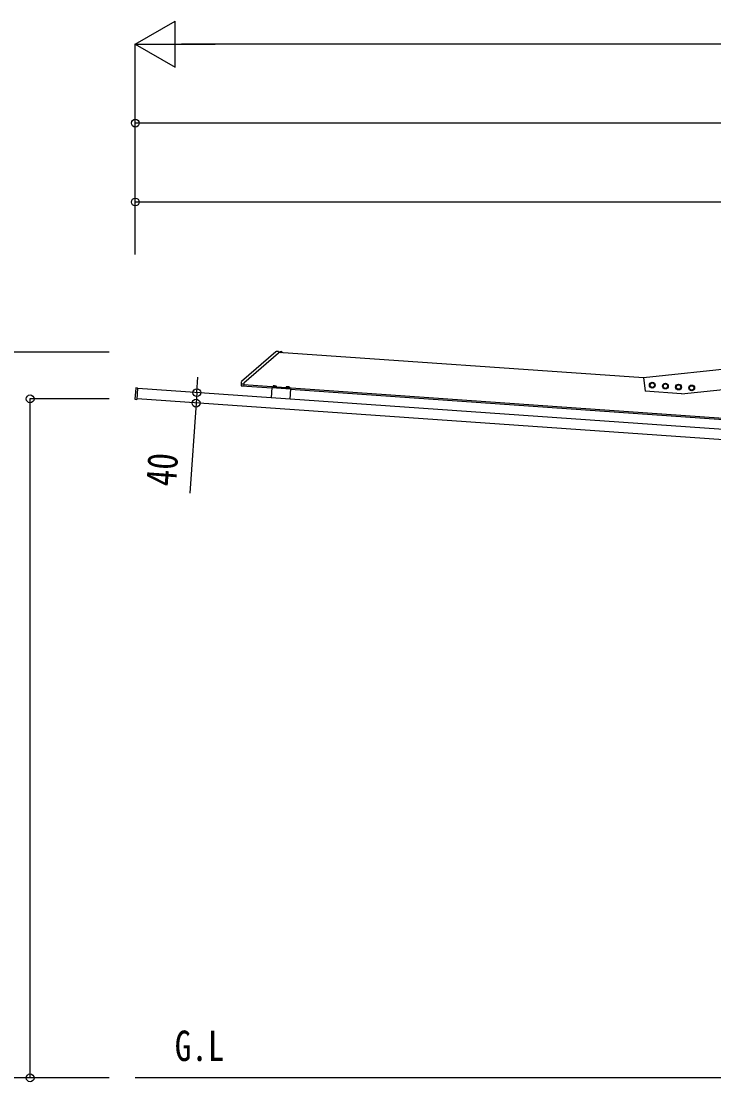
# Model space of a CAD drawing. Units: millimetres, scale not verified. Extents: x -14718 to 14718, y -10395 to 10395.
# Drawn here: x -4656 to -2023, y -5299 to -1266 of the extents above; entities that cross this region are included whole.
import ezdxf
from ezdxf.enums import TextEntityAlignment as Align

# ---------------------------------------------------------------- set-up
doc = ezdxf.new("R2010")
doc.units = ezdxf.units.MM
doc.header["$LTSCALE"] = 40
for name, color, linetype in [('0-2_USER1', 3, 'Continuous'), ('0-4_YKK_13', 4, 'Continuous'), ('0-5_YKK_A1', 4, 'Continuous'), ('0-6_YKK_D', 6, 'Continuous')]:
    doc.layers.add(name, color=color, linetype=linetype)
doc.styles.add('ＭＳ ゴシック', font='')
doc.styles.get('ＭＳ ゴシック').set_extended_font_data('MS Gothic')

msp = doc.modelspace()

# ---------------------------------------------------------------- linework, layer by layer
at = {"layer": '0-4_YKK_13'}
for p, q in [((-3687.93, -2523.2), (-3817.78, -2636.08)), ((-3678.27, -2528.71), (-3809.77, -2643.03)), ((-3677.67, -2522.28), (-3685.27, -2522.22)), ((-3677.7, -2522.75), (-3678.1, -2528.37)), ((-3677.7, -2522.75), (-3677.67, -2522.28)), ((-3674.29, -2525.48), (-3674.27, -2525.28)), ((-3663.1, -2526.81), (-3673.78, -2526.06)), ((-3670.57, -2522.95), (-3669.52, -2525.49)), ((-3668.42, -2526.18), (-3669.52, -2525.49)), ((-3668.42, -2526.18), (-3667.24, -2525.65)), ((-3665.84, -2523.28), (-3667.24, -2525.65)), ((-3663.2, -2526.8), (-3663.55, -2526.77)), ((-3662.52, -2526.3), (-3662.5, -2526.1)), ((-4220.69, -2661.25), (-4223.62, -2703.15)), ((-4214.28, -2661.2), (-4220.16, -2660.79)), ((-4214.05, -2661.33), (-4212.49, -2661.43)), ((-3819.57, -2644.89), (-3819.67, -2646.29)), ((-3819.15, -2638.82), (-3819.57, -2644.89)), ((-3817.75, -2645.84), (-3819.17, -2645.83)), ((-3810.67, -2653.82), (-3818.28, -2653.29)), ((-3810.12, -2645.91), (-3817.75, -2645.84)), ((-3810.15, -2646.41), (-3810.67, -2653.82)), ((-3810.15, -2646.41), (-3810.12, -2645.91)), ((-3810.12, -2645.91), (-3810.05, -2644.97)), ((-3809.94, -2643.37), (-3810.05, -2644.97)), ((-3698.1, -2652.82), (-3698.35, -2656.36)), ((-3698.35, -2656.36), (-3686.83, -2657.17)), ((-3698.3, -2656.67), (-3698.28, -2656.37)), ((-3697.3, -2652.43), (-3698.1, -2652.82)), ((-3697.3, -2652.43), (-3687.32, -2653.12)), ((-3695.22, -2653.02), (-3695.47, -2656.56)), ((-3689.46, -2653.42), (-3689.71, -2656.97)), ((-3687.32, -2653.12), (-3686.58, -2653.62)), ((-3686.9, -2657.16), (-3686.92, -2657.46)), ((-3686.58, -2653.62), (-3686.83, -2657.17)), ((-3648.22, -2656.31), (-3648.47, -2659.85)), ((-3648.47, -2659.85), (-3636.95, -2660.66)), ((-3648.42, -2660.16), (-3648.4, -2659.86)), ((-3647.42, -2655.91), (-3648.22, -2656.31)), ((-3647.42, -2655.91), (-3637.44, -2656.61)), ((-3645.34, -2656.51), (-3645.59, -2660.05)), ((-3639.58, -2656.91), (-3639.83, -2660.45)), ((-3637.44, -2656.61), (-3636.7, -2657.11)), ((-3637.03, -2660.65), (-3637.05, -2660.95)), ((-3636.7, -2657.11), (-3636.95, -2660.66)), ((-4215.47, -2704.11), (-4212.49, -2661.43)), ((-4223.16, -2703.68), (-4217.28, -2704.09)), ((-4215.47, -2704.11), (-4217.04, -2704)), ((-4216.67, -2704.02), (-4216.67, -2704.03))]:
    msp.add_line(p, q, dxfattribs=at)
for points in [[(-3819.67, -2646.29), (-3820.15, -2653.16), (-3818.28, -2653.29)], [(-3695.35, -2652.56), (-3694.37, -2654.99), (-3692.55, -2656.13)], [(-3689.27, -2652.99), (-3690.58, -2655.26), (-3692.55, -2656.13)], [(-3645.47, -2656.05), (-3644.49, -2658.48), (-3642.67, -2659.62)], [(-3639.39, -2656.47), (-3640.7, -2658.75), (-3642.67, -2659.62)]]:
    msp.add_lwpolyline(points, dxfattribs=at)
for points in [[(-2246.82, -2650.22), (-2251.73, -2658.72), (-2261.54, -2658.72), (-2266.45, -2650.22), (-2261.54, -2641.72), (-2251.73, -2641.72)], [(-2196.94, -2653.7), (-2201.85, -2662.2), (-2211.67, -2662.2), (-2216.57, -2653.7), (-2211.67, -2645.2), (-2201.85, -2645.2)], [(-2147.07, -2657.19), (-2151.97, -2665.69), (-2161.79, -2665.69), (-2166.7, -2657.19), (-2161.79, -2648.69), (-2151.97, -2648.69)], [(-2097.19, -2660.68), (-2102.09, -2669.18), (-2111.91, -2669.18), (-2116.82, -2660.68), (-2111.91, -2652.18), (-2102.09, -2652.18)]]:
    msp.add_lwpolyline(points, close=True, dxfattribs=at)
for centre, radius in [((-2256.64, -2650.22), 11), ((-2256.64, -2650.22), 8.5), ((-2206.76, -2653.7), 11), ((-2206.76, -2653.7), 8.5), ((-2156.88, -2657.19), 11), ((-2156.88, -2657.19), 8.5), ((-2107, -2660.68), 11), ((-2107, -2660.68), 8.5)]:
    msp.add_circle(centre, radius, dxfattribs=at)
for centre, radius, start, end in [((-3685.31, -2526.22), 4, 89.5, 131), ((-3678.6, -2528.34), 0.5, 311, 356), ((-3673.74, -2525.52), 0.545, 176, 266), ((-3673.72, -2525.32), 0.55, 134.43917, 176), ((-3668.72, -2530.42), 7.7, 37.56083, 134.43917), ((-3663.06, -2526.26), 0.545, 266, 356), ((-3663.05, -2526.06), 0.55, 356, 37.56083), ((-3819.17, -2646.33), 0.5, 89.5, 176), ((-3815.16, -2639.09), 4, 131, 176), ((-3809.44, -2643.4), 0.5, 131, 176), ((-3696.81, -2655.02), 2.56, 51.61708, 120.38292), ((-3692.98, -2662.31), 9.55, 68.41276, 103.58724), ((-3688.17, -2655.63), 2.56, 51.61708, 120.38292), ((-3646.93, -2658.51), 2.56, 51.61708, 120.38292), ((-3643.1, -2665.79), 9.55, 68.41276, 103.58724), ((-3638.29, -2659.11), 2.56, 51.61708, 120.38292), ((-2256.64, -2650.22), 8.6, 141.25399, 158.74601), ((-2256.64, -2650.22), 8.6, 201.25399, 218.74601), ((-2256.64, -2650.22), 8.6, 81.25399, 98.74601), ((-2256.64, -2650.22), 8.6, 261.25399, 278.74601), ((-2256.64, -2650.22), 8.6, 21.25399, 38.74601), ((-2256.64, -2650.22), 8.6, 321.25399, 338.74601), ((-2206.76, -2653.7), 8.6, 141.25399, 158.74601), ((-2206.76, -2653.7), 8.6, 201.25399, 218.74601), ((-2206.76, -2653.7), 8.6, 81.25399, 98.74601), ((-2206.76, -2653.7), 8.6, 21.25399, 38.74601), ((-2206.76, -2653.7), 8.6, 321.25399, 338.74601), ((-2156.88, -2657.19), 8.6, 141.25399, 158.74601), ((-2156.88, -2657.19), 8.6, 201.25399, 218.74601), ((-2156.88, -2657.19), 8.6, 81.25399, 98.74601), ((-2156.88, -2657.19), 8.6, 21.25399, 38.74601), ((-2156.88, -2657.19), 8.6, 321.25399, 338.74601), ((-2107, -2660.68), 8.6, 141.25399, 158.74601), ((-2107, -2660.68), 8.6, 81.25399, 98.74601), ((-2107, -2660.68), 8.6, 21.25399, 38.74601), ((-2206.76, -2653.7), 8.6, 261.25399, 278.74601), ((-2156.88, -2657.19), 8.6, 261.25399, 278.74601), ((-2107, -2660.68), 8.6, 201.25399, 218.74601), ((-2107, -2660.68), 8.6, 261.25399, 278.74601), ((-2107, -2660.68), 8.6, 321.25399, 338.74601)]:
    msp.add_arc(centre, radius, start, end, dxfattribs=at)
for centre, major_axis, ratio, start_param, end_param in [((-4220.2, -2661.29), (-0.329, 0.379), 0.99628, 5.4996506, 7.06672), ((-4214.3, -2661.5), (-0.021, -0.3), 0.998135, 2.2547257, 3.1415927), ((-4223.12, -2703.18), (-0.379, -0.329), 0.99628, 5.4996506, 7.06672), ((-4217.25, -2703.79), (-0.021, -0.3), 0.998135, 0, 0.8868669)]:
    msp.add_ellipse(centre, major_axis=major_axis, ratio=ratio, start_param=start_param, end_param=end_param, dxfattribs=at)
at = {"layer": '0-5_YKK_A1'}
for p, q in [((-2289.91, -2620.67), (977.98, -2277.2)), ((-2289.68, -2622.85), (-3677.92, -2525.77)), ((-2289.91, -2620.67), (-2284.37, -2673.34)), ((-3703.43, -2661.32), (-3817.65, -2653.33)), ((977.98, -2983.66), (-3810.32, -2648.83)), ((-3703.26, -2658.83), (-3706.01, -2698.23)), ((-3703.26, -2658.83), (-3632.43, -2663.78)), ((979.59, -3025.88), (-4212.58, -2662.81)), ((-3632.43, -2663.78), (-3635.19, -2703.18)), ((-1649.33, -2804.96), (-3632.61, -2666.27)), ((-2146.29, -2682.99), (-2284.37, -2673.34)), ((976.8, -3065.78), (-4215.37, -2702.71)), ((2677.98, -5283.86), (-4222.02, -5283.86))]:
    msp.add_line(p, q, dxfattribs=at)
msp.add_lwpolyline([(-2146.29, -2682.99), (-1804.49, -2647.07), (-1803.65, -2655.03), (977.98, -2362.66)], dxfattribs=at)
at = {"layer": '0-6_YKK_D'}
for p, q in [((-4222.02, -1353.86), (-4070.46, -1266.36)), ((-4070.46, -1441.36), (-4070.46, -1266.36)), ((-4222.02, -2153.86), (-4222.02, -1352.86)), ((-4222.02, -1353.86), (-4070.46, -1441.36)), ((-4222.02, -1353.86), (-3918.91, -1353.86)), ((1037.98, -1353.86), (-4047.02, -1353.86)), ((-4222.02, -2153.86), (-4222.02, -1652.86)), ((1112.98, -1653.86), (-4222.02, -1653.86)), ((-4222.02, -2153.86), (-4222.02, -1952.86)), ((986.23, -1953.86), (-4222.02, -1953.86)), ((-4322.02, -2525.18), (-5223.02, -2525.18)), ((-3988.2, -2678.5), (-3984.05, -2619.14)), ((-3988.2, -2678.5), (-3990.99, -2718.4)), ((-4322.02, -2702.28), (-4623.02, -2702.28)), ((-4622.02, -5283.86), (-4622.02, -2702.28)), ((-3990.99, -2718.4), (-4014.97, -3061.36)), ((-4322.02, -5283.86), (-5223.02, -5283.86)), ((-4322.02, -5283.86), (-4623.02, -5283.86))]:
    msp.add_line(p, q, dxfattribs=at)
for centre in [(-4222.02, -1653.86), (-4222.02, -1953.86), (-4622.02, -2702.28), (-3988.2, -2678.5), (-3990.99, -2718.4), (-4622.02, -5283.86)]:
    msp.add_circle(centre, 14.88, dxfattribs=at)

# ---------------------------------------------------------------- texts
at = {"layer": '0-2_USER1', "style": 'ＭＳ ゴシック', "width": 0.8}
msp.add_text('G.L', height=115.5, dxfattribs=at).set_placement((-4072.09, -5254.36), align=Align.BOTTOM_LEFT)
at = {"layer": '0-6_YKK_D', "style": 'ＭＳ ゴシック', "width": 0.8}
msp.add_text('40', height=115.5, rotation=86, dxfattribs=at).set_placement((-4033.53, -3040.02), align=Align.BOTTOM_LEFT)

doc.saveas('drawing.dxf')
